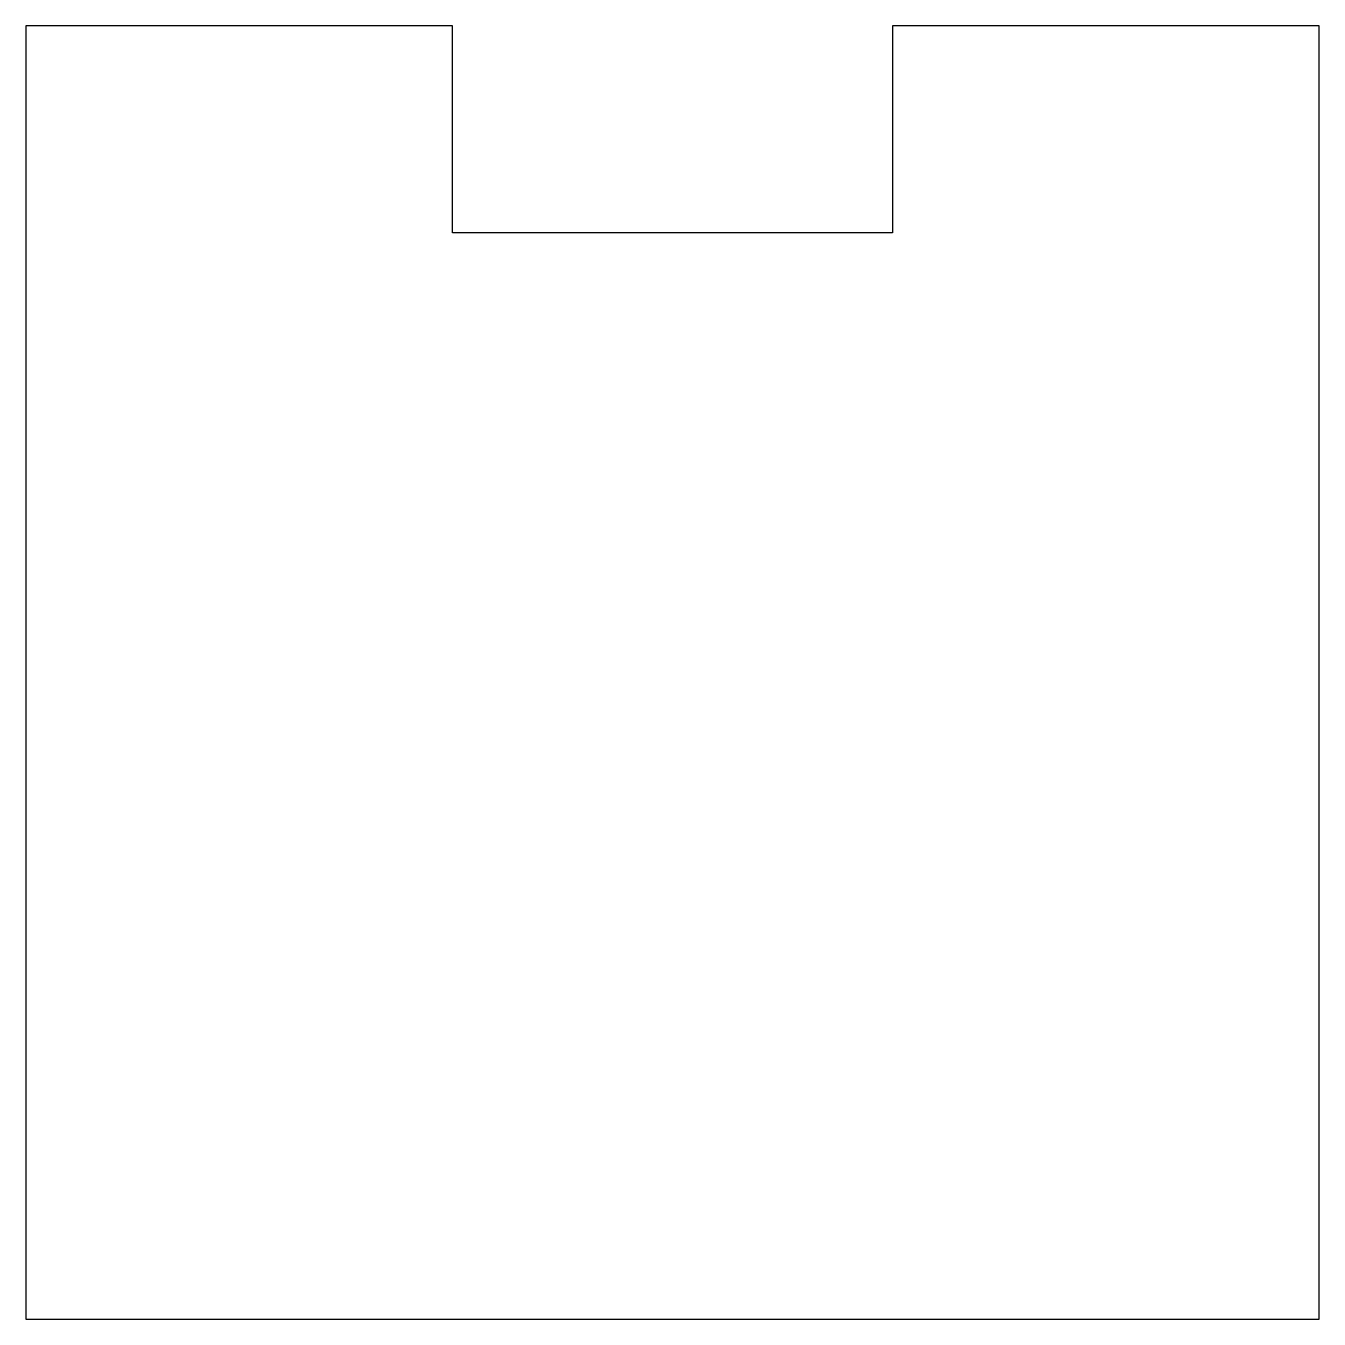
# Model space of a CAD drawing. Extents: x 0 to 50, y 0 to 50.
import ezdxf

# ---------------------------------------------------------------- set-up
doc = ezdxf.new("R2010")
doc.units = 0
doc.layers.get('0').update_dxf_attribs({"linetype": 'continuous'})

# ---------------------------------------------------------------- blocks, each defined once
blk = doc.blocks.new('PAD')
at = {"color": 0}
for p, q in [((0, 50), (0, 0)), ((16.5, 50), (0, 50)), ((16.5, 42), (16.5, 50)), ((50, 50), (33.5, 50)), ((33.5, 50), (33.5, 42)), ((50, 0), (50, 50)), ((33.5, 42), (16.5, 42)), ((0, 0), (50, 0))]:
    blk.add_line(p, q, dxfattribs=at)

msp = doc.modelspace()

# ---------------------------------------------------------------- block references
at = {"color": 0}
msp.add_blockref('PAD', (0, 0), dxfattribs=at)

doc.saveas('drawing.dxf')
